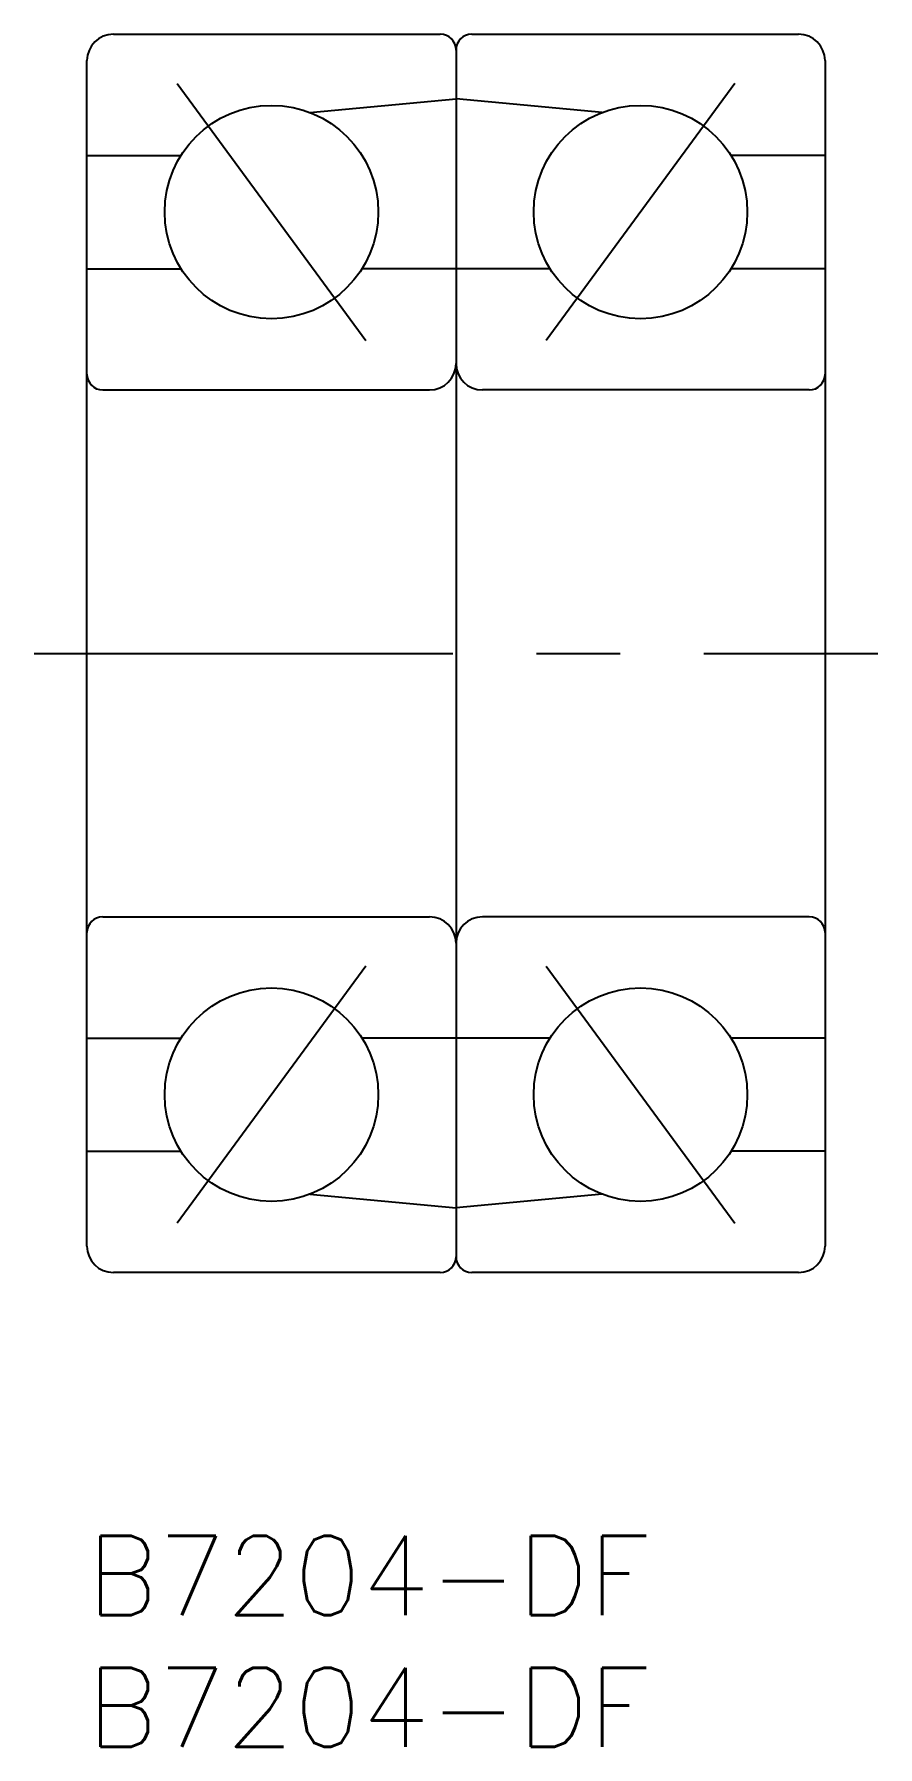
# Model space of a CAD drawing. Extents: x -2 to 30, y -8 to 57.
import ezdxf

# ---------------------------------------------------------------- set-up
doc = ezdxf.new("R2010")
doc.units = 0
doc.header["$LTSCALE"] = 0.5
doc.linetypes.add('CENTER', pattern=[50.8, 31.75, -6.35, 6.35, -6.35])
for name, color, linetype in [('MSM_CENTER', 1, 'CENTER'), ('MSM_CONTINUOUS', 7, 'CONTINUOUS'), ('MSM_PART_NUMBER', 7, 'CONTINUOUS')]:
    doc.layers.add(name, color=color, linetype=linetype)
doc.styles.get("Standard").update_dxf_attribs({"font": 'txt.shx', "height": 1, "bigfont": 'bigfont.shx'})

# ---------------------------------------------------------------- blocks, each defined once
blk = doc.blocks.new('*U2')
at = {"layer": 'MSM_PART_NUMBER'}
blk.add_text('B7204-DF', height=3, dxfattribs=at).set_placement((0, -3))
blk = doc.blocks.new('*U3')
at = {"layer": 'MSM_PART_NUMBER'}
blk.add_text('B7204-DF', height=3, dxfattribs=at).set_placement((0, -8))

msp = doc.modelspace()

# ---------------------------------------------------------------- linework, layer by layer
at = {"layer": 'MSM_CENTER'}
for p, q in [((3.419, 55.126), (10.581, 45.374)), ((24.581, 55.126), (17.419, 45.374)), ((-2, 33.5), (30, 33.5)), ((10.581, 21.626), (3.419, 11.874)), ((17.419, 21.626), (24.581, 11.874))]:
    msp.add_line(p, q, dxfattribs=at)
at = {"layer": 'MSM_CONTINUOUS'}
for p, q in [((1, 57), (13.4, 57)), ((14.6, 57), (27, 57)), ((0, 11), (0, 56)), ((14, 56.4), (14, 10.6)), ((28, 56), (28, 11)), ((8.452, 54.031), (14, 54.55)), ((19.548, 54.031), (14, 54.55)), ((0, 52.4), (3.568, 52.4)), ((28, 52.4), (24.432, 52.4)), ((0, 48.1), (3.568, 48.1)), ((17.568, 48.1), (10.432, 48.1)), ((28, 48.1), (24.432, 48.1)), ((0.6, 43.5), (13, 43.5)), ((27.4, 43.5), (15, 43.5)), ((0.6, 23.5), (13, 23.5)), ((27.4, 23.5), (15, 23.5)), ((0, 18.9), (3.568, 18.9)), ((17.568, 18.9), (10.432, 18.9)), ((28, 18.9), (24.432, 18.9)), ((0, 14.6), (3.568, 14.6)), ((28, 14.6), (24.432, 14.6)), ((8.452, 12.969), (14, 12.45)), ((19.548, 12.969), (14, 12.45)), ((13.4, 10), (1, 10)), ((27, 10), (14.6, 10))]:
    msp.add_line(p, q, dxfattribs=at)
for centre in [(7, 50.25), (21, 50.25), (7, 16.75), (21, 16.75)]:
    msp.add_circle(centre, 4.05, dxfattribs=at)
for centre, radius, start, end in [((1, 56), 1, 90, 180), ((13.4, 56.4), 0.6, 0, 90), ((14.6, 56.4), 0.6, 90, 180), ((27, 56), 1, 0, 90), ((13, 44.5), 1, 270, 0), ((15, 44.5), 1, 180, 270), ((0.6, 44.1), 0.6, 180, 270), ((27.4, 44.1), 0.6, 270, 0), ((0.6, 22.9), 0.6, 90, 180), ((13, 22.5), 1, 0, 90), ((15, 22.5), 1, 90, 180), ((27.4, 22.9), 0.6, 0, 90), ((1, 11), 1, 180, 270), ((13.4, 10.6), 0.6, 270, 0), ((14.6, 10.6), 0.6, 180, 270), ((27, 11), 1, 270, 0)]:
    msp.add_arc(centre, radius, start, end, dxfattribs=at)

# ---------------------------------------------------------------- block references
for name in ['*U2', '*U3']:
    msp.add_blockref(name, (0, 0), dxfattribs=at)

doc.saveas('drawing.dxf')
